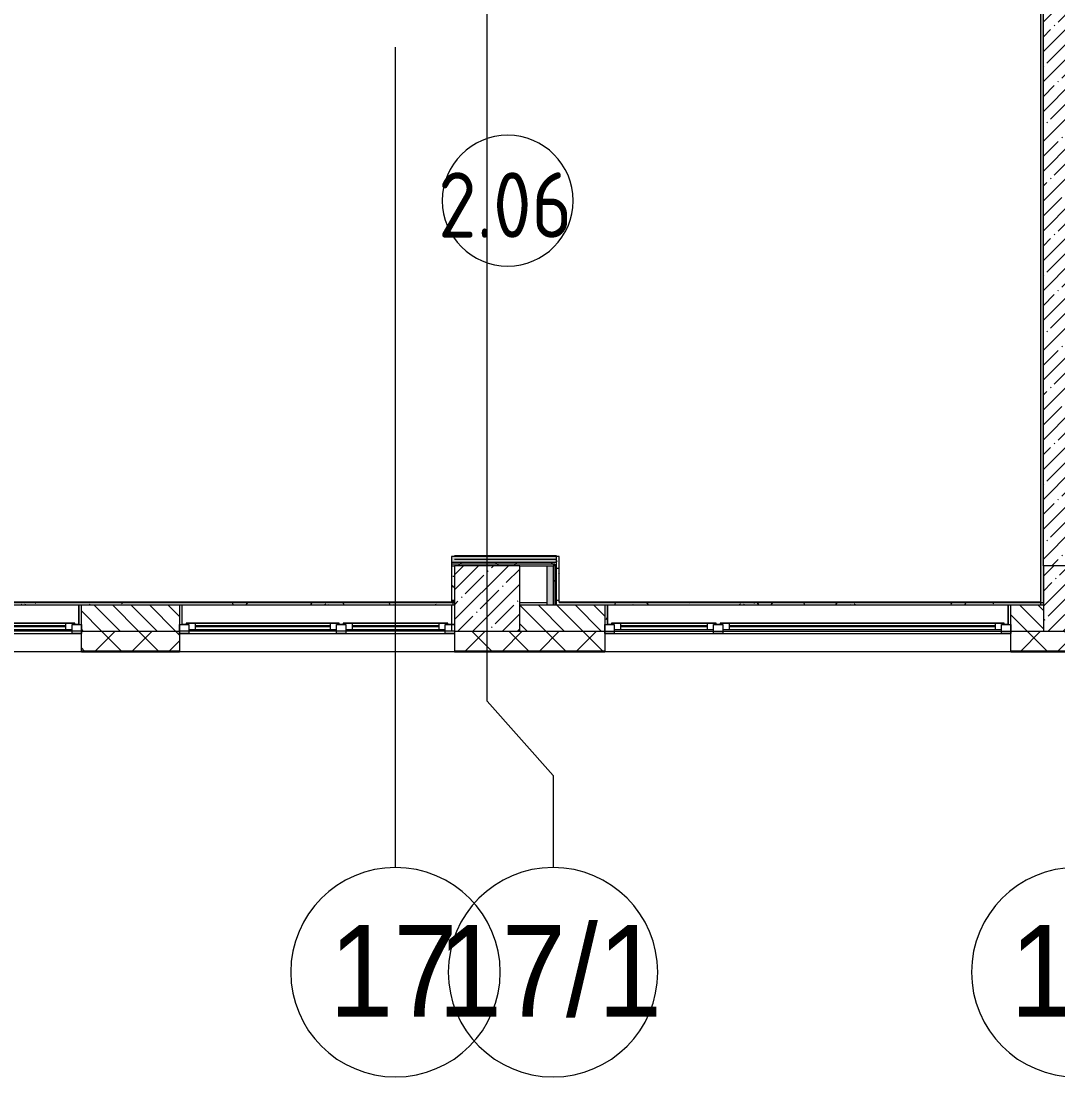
# Model space of a CAD drawing. Header units: millimetres. Extents: x -625 to 415037, y -3642 to 102118.
# Drawn here: x 206372 to 214292, y 71033 to 79101 of the extents above; entities that cross this region are included whole.
import ezdxf

# ---------------------------------------------------------------- set-up
doc = ezdxf.new("R2010")
doc.units = ezdxf.units.MM
doc.linetypes.add('Осевая', pattern=[6350, 1270, -952.5, 3175, -952.5])
for name, color, linetype, lineweight in [('A-AREA-IDEN', 7, 'Continuous', 9), ('A-GLAZ', 7, 'Continuous', 9), ('A-GLAZ-1', 7, 'Continuous', 5), ('A-WALL', 7, 'Continuous', 5), ('I-WALL', 7, 'Continuous', 5), ('S-COLS', 7, 'Continuous', 9), ('S-COLS-1', 7, 'Continuous', 5), ('Оси', 7, 'Continuous', 9), ('Оси-1', 7, 'Continuous', 20), ('Оси-2', 7, 'Осевая', 9)]:
    doc.layers.add(name, color=color, linetype=linetype, lineweight=lineweight)
doc.layers.add('A-WALL-1', color=9, linetype='Continuous', lineweight=5, true_color=0x808080)
doc.layers.add('A-WALL-FNSH-1', color=9, linetype='Continuous', lineweight=5, true_color=0x808080)
doc.styles.add('Arial', font='arial.ttf', dxfattribs={"width": 0.9, "height": 700})
doc.styles.add('GOST Common', font='', dxfattribs={"width": 0.9, "height": 500})
doc.styles.get('GOST Common').set_extended_font_data('GOST Common')
pattern_1 = [(135, (148772.12, 0), (-70.71068, -70.71068), [])]
pattern_2 = [(0, (148772.123, 0), (243.84, 60.96), [20.117, -162.763, 20.117, -162.763, -975.36]), (0, (148772.123, 0), (243.84, 60.96), [-365.76, 20.117, -345.643, 20.117, -162.763, -426.72]), (0, (148772.123, 0), (243.84, 60.96), [-914.4, 20.117, -101.803, 20.117, -284.683]), (120, (148863.563, 30.48), (-174.71291, 180.691634), [20.117, -162.763, 20.117, -162.763, -975.36]), (120, (148863.563, 30.48), (-174.71291, 180.691634), [-365.76, 20.117, -345.643, 20.117, -162.763, -426.72]), (120, (148863.563, 30.48), (-174.71291, 180.691634), [-914.4, 20.117, -101.803, 20.117, -284.683]), (240, (148894.043, 152.4), (-69.12709, -241.651634), [20.117, -162.763, 20.117, -162.763, -975.36]), (240, (148894.043, 152.4), (-69.12709, -241.651634), [-365.76, 20.117, -345.643, 20.117, -162.763, -426.72]), (240, (148894.043, 152.4), (-69.12709, -241.651634), [-914.4, 20.117, -101.803, 20.117, -284.683])]
pattern_3 = [(45, (148772.12, 0), (-212.132, 212.132), []), (135, (148772.12, 0), (-212.132, -212.132), [])]

# ---------------------------------------------------------------- blocks, each defined once
blk = doc.blocks.new('BSC_Колонна _Прямоугольная - 500х500-V289-Объем проектирования 2 этажа')
at = {"layer": 'S-COLS-1'}
h = blk.add_hatch(dxfattribs=at)
h.set_pattern_fill('FP_15', color=256, style=0, pattern_type=2)
h.set_pattern_definition([(45, (-61160, -150), (-114.04925, 114.04925), []), (45, (-61045.95, -150), (-114.04925, 114.04925), [201.613, -40.323, 6.706, -33.617])])
h.paths.add_polyline_path([(250, -250), (250, 250), (-250, 250), (-250, -250)])
for p, q in [((250, 250), (-250, 250)), ((-250, 250), (-250, -250)), ((250, -250), (250, 250)), ((-250, -250), (250, -250))]:
    blk.add_line(p, q, dxfattribs=at)
blk = doc.blocks.new('BSC_Колонна _Прямоугольная - 500х500-V290-Объем проектирования 2 этажа')
at = {"layer": 'S-COLS-1'}
h = blk.add_hatch(dxfattribs=at)
h.set_pattern_fill('FP_16', color=256, style=0, pattern_type=2)
h.set_pattern_definition([(45, (-65660, -150), (-114.04925, 114.04925), []), (45, (-65545.95, -150), (-114.04925, 114.04925), [201.613, -40.323, 6.706, -33.617])])
h.paths.add_polyline_path([(250, -250), (250, 250), (-250, 250), (-250, -250), (220.9, -250)])
for p, q in [((250, 250), (-250, 250)), ((-250, 250), (-250, -250)), ((250, -250), (250, 250)), ((-250, -250), (250, -250))]:
    blk.add_line(p, q, dxfattribs=at)
blk = doc.blocks.new('120_Окно_СКБ_2Ст - 120_Окно_СКБ_2Ст 3100х2500 _мал_створка слева_-22446080-Объем проектирования 2 этажа')
at = {"layer": 'A-GLAZ'}
for p, q in [((-1550, -127), (-1550, -57)), ((-1550, -57), (-1480, -57)), ((-1480, -57), (-1480, -127)), ((650, -127), (650, -57)), ((650, -57), (720, -57)), ((720, -57), (720, -127)), ((1480, -127), (1480, -57)), ((1480, -57), (1550, -57)), ((1550, -57), (1550, -127)), ((-1480, -127), (-1550, -127)), ((-1480, -127), (-1500, -127)), ((-1500, -127), (-1500, -137)), ((-1500, -137), (670, -137)), ((670, -137), (-1500, -137)), ((650, -87), (-1480, -87)), ((-1480, -87), (-1480, -127)), ((-1430, -137), (-1430, -87)), ((600, -137), (600, -87)), ((650, -127), (650, -87)), ((720, -127), (650, -127)), ((670, -127), (650, -127)), ((670, -137), (670, -127)), ((720, -127), (700, -127)), ((700, -127), (700, -137)), ((700, -137), (1500, -137)), ((1500, -137), (700, -137)), ((1480, -87), (720, -87)), ((720, -87), (720, -127)), ((770, -137), (770, -87)), ((1430, -137), (1430, -87)), ((1480, -127), (1480, -87)), ((1550, -127), (1480, -127)), ((1500, -127), (1480, -127)), ((1500, -137), (1500, -127))]:
    blk.add_line(p, q, dxfattribs=at)
at = {"layer": 'A-GLAZ-1'}
for p, q in [((1550, -57), (-1550, -57)), ((-1530, -127), (-1500, -127)), ((-1430, -107), (600, -107)), ((600, -117), (-1430, -117)), ((670, -127), (700, -127)), ((770, -107), (1430, -107)), ((1430, -117), (770, -117)), ((1500, -127), (1530, -127))]:
    blk.add_line(p, q, dxfattribs=at)
blk = doc.blocks.new('120_Окно_СКБ_1Ст - 120_Окно_СКБ_1Ст 900х2500_h_-20664874-Объем проектирования 2 этажа')
at = {"layer": 'A-GLAZ'}
for p, q in [((-450, -127), (-450, -57)), ((-450, -57), (-380, -57)), ((-380, -57), (-380, -127)), ((380, -127), (380, -57)), ((380, -57), (450, -57)), ((450, -57), (450, -127)), ((-380, -127), (-450, -127)), ((-380, -127), (-400, -127)), ((-400, -127), (-400, -137)), ((-400, -137), (400, -137)), ((400, -137), (-400, -137)), ((380, -87), (-380, -87)), ((-380, -87), (-380, -127)), ((-330, -137), (-330, -87)), ((330, -137), (330, -87)), ((380, -127), (380, -87)), ((450, -127), (380, -127)), ((400, -127), (380, -127)), ((400, -137), (400, -127))]:
    blk.add_line(p, q, dxfattribs=at)
at = {"layer": 'A-GLAZ-1'}
for p, q in [((450, -57), (-450, -57)), ((-430, -127), (-400, -127)), ((-330, -107), (330, -107)), ((330, -117), (-330, -117)), ((401.9, -127), (430, -127))]:
    blk.add_line(p, q, dxfattribs=at)
blk = doc.blocks.new('120_Окно_СКБ_2Ст - 120_Окно_СКБ_2Ст 2100х2500 _мал створка СЛЕВА_-22446485-Объем проектирования 2 этажа')
at = {"layer": 'A-GLAZ'}
for p, q in [((-1050, -127), (-1050, -57)), ((-1050, -57), (-980, -57)), ((-980, -57), (-980, -127)), ((-220, -127), (-220, -57)), ((-220, -57), (-150, -57)), ((-150, -57), (-150, -127)), ((980, -127), (980, -57)), ((980, -57), (1050, -57)), ((1050, -57), (1050, -127)), ((-980, -127), (-1050, -127)), ((-980, -127), (-1000, -127)), ((-1000, -127), (-1000, -137)), ((-1000, -137), (-200, -137)), ((-200, -137), (-1000, -137)), ((-220, -87), (-980, -87)), ((-980, -87), (-980, -127)), ((-930, -137), (-930, -87)), ((-270, -137), (-270, -87)), ((-220, -127), (-220, -87)), ((-150, -127), (-220, -127)), ((-200, -127), (-220, -127)), ((-200, -137), (-200, -127)), ((-150, -127), (-170, -127)), ((-170, -127), (-170, -137)), ((-170, -137), (1000, -137)), ((1000, -137), (-170, -137)), ((980, -87), (-150, -87)), ((-150, -87), (-150, -127)), ((-100, -137), (-100, -87)), ((930, -137), (930, -87)), ((980, -127), (980, -87)), ((1050, -127), (980, -127)), ((1000, -127), (980, -127)), ((1000, -137), (1000, -127))]:
    blk.add_line(p, q, dxfattribs=at)
at = {"layer": 'A-GLAZ-1'}
for p, q in [((1050, -57), (-1050, -57)), ((-1050, -127), (-1000, -127)), ((-930, -107), (-270, -107)), ((-270, -117), (-930, -117)), ((-200, -127), (-170, -127)), ((-100, -107), (930, -107)), ((930, -117), (-100, -117)), ((1000, -127), (1030, -127))]:
    blk.add_line(p, q, dxfattribs=at)
blk = doc.blocks.new('Ось сетки - D8-29747960-Объем проектирования 2 этажа')
at = {"layer": 'Оси-1'}
for start, end in [(360, 180), (180, 360)]:
    blk.add_arc((0, 0), 4, start, end, dxfattribs=at)
blk = doc.blocks.new('Марка_Помещения - Номер-25198446-Объем проектирования 2 этажа')
at = {"layer": 'A-AREA-IDEN'}
for start, end in [(360, 180), (180, 360)]:
    blk.add_arc((0, 0), 2.5, start, end, dxfattribs=at)
blk = doc.blocks.new('2floor')
at = {"layer": 'A-WALL'}
h = blk.add_hatch(dxfattribs=at)
h.set_pattern_fill('FP_2', color=256, style=0, pattern_type=2)
h.set_pattern_definition(pattern_1)
h.paths.add_polyline_path([(205682.1, -100), (205932.1, -100), (205932.1, 100), (205682.1, 100), (205682.1, 81.4)])
h.paths.add_polyline_path([(206832.1, -100), (207582.1, -100), (207582.1, 100), (206832.1, 100), (206832.1, 81.4)])
h = blk.add_hatch(dxfattribs=at)
h.set_pattern_fill('FP_2', color=256, style=0, pattern_type=2)
h.set_pattern_definition(pattern_1)
h.paths.add_polyline_path([(213932.1, -100), (214182.1, -100), (214182.1, 100), (213932.1, 100), (213932.1, 81.4)])
h.paths.add_polyline_path([(210316.6, -100), (210832.1, -100), (210832.1, 100), (210182.1, 100), (210182.1, -100)])
h = blk.add_hatch(dxfattribs=at)
h.set_pattern_fill('FP_24', color=256, style=0, pattern_type=2)
h.set_pattern_definition([(45, (148772.12, 0), (-141.42136, 141.42136), []), (135, (148772.12, 0), (-141.42136, -141.42136), [])])
h.paths.add_polyline_path([(224252.1, -250), (224472.1, -250), (224472.1, -100), (220332.1, -100), (220332.1, -250), (224048.6, -250)])
h.paths.add_polyline_path([(216098.5, -250), (219432.1, -250), (219432.1, -100), (215832.1, -100), (215832.1, -250)])
h.paths.add_polyline_path([(214182.1, -250), (214932.1, -250), (214932.1, -100), (213932.1, -100), (213932.1, -250)])
h.paths.add_polyline_path([(210182.1, -250), (210832.1, -250), (210832.1, -100), (209682.1, -100), (209682.1, -250)])
h.paths.add_polyline_path([(207582.1, -250), (207582.1, -100), (206832.1, -100), (206832.1, -250), (207425.7, -250)])
h.paths.add_polyline_path([(205182.1, -250), (205932.1, -250), (205932.1, -100), (205182.1, -100), (205182.1, -118)])
h.paths.add_polyline_path([(200682.1, -250), (202082.1, -250), (202082.1, -100), (200682.1, -100)])
h.paths.add_polyline_path([(196584.7, -250), (197582.1, -250), (197582.1, -100), (196182.1, -100), (196182.1, -250)])
h.paths.add_polyline_path([(191682.1, -250), (192808.5, -250), (192808.5, -100), (191432.1, -100), (191432.1, -250), (191525.5, -250)])
h.paths.add_polyline_path([(194082.1, -250), (194082.1, -100), (193708.5, -100), (193708.5, -250)])
h.paths.add_polyline_path([(187262.1, -250), (188332.1, -250), (188332.1, -100), (186762.1, -100), (186762.1, -250), (187189.1, -250)])
h.paths.add_polyline_path([(181782.1, -250), (182642.1, -250), (182642.1, -100), (181782.1, -100), (181782.1, -118)])
h.paths.add_polyline_path([(183575.5, -250), (184662.1, -250), (184662.1, -100), (183542.1, -100), (183542.1, -250)])
h.paths.add_polyline_path([(178516.3, -250), (179682.1, -250), (179682.1, -100), (177981.9, -100), (177981.9, -250)])
h.paths.add_polyline_path([(171289, -250), (171482.1, -250), (171482.1, -100), (170382.1, -100), (170382.1, -250), (171282.1, -250)])
h.paths.add_polyline_path([(174902.6, -250), (175181.9, -250), (175181.9, -100), (173582.1, -100), (173582.1, -250), (174332.1, -250)])
h.paths.add_polyline_path([(165432.1, -250), (166032.1, -250), (166032.1, -100), (164882.1, -100), (164882.1, -250)])
h.paths.add_polyline_path([(167582.1, -250), (167582.1, -100), (166932.1, -100), (166932.1, -250), (166952.6, -250)])
h.paths.add_polyline_path([(160932.1, -250), (161782.1, -250), (161782.1, -100), (160432.1, -100), (160432.1, -250), (160448, -250)])
h.paths.add_polyline_path([(155388.8, -250), (157332.1, -250), (157332.1, -100), (153402.1, -100), (153402.1, -250), (154666.1, -250)])
h.paths.add_polyline_path([(148662.1, -250), (152502.1, -250), (152502.1, -100), (148512.1, -100), (148512.1, -250)])
at = {"layer": 'I-WALL'}
h = blk.add_hatch(dxfattribs=at)
h.set_pattern_fill('FP_1', color=256, style=0, pattern_type=2)
h.set_pattern_definition([(45, (148772.12, 0), (-114.04925, 114.04925), []), (45, (148886.17, 0), (-114.04925, 114.04925), [201.612, -40.322, 6.706, -33.617])])
h.paths.add_polyline_path([(214354.2, 400), (214402.1, 400), (214402.1, 7400), (214182.1, 7400), (214182.1, 400), (214345.7, 400)])
h = blk.add_hatch(dxfattribs=at)
h.set_pattern_fill('FP_191', color=256, style=0, pattern_type=2)
h.set_pattern_definition(pattern_2)
h.paths.add_polyline_path([(214182.1, 100), (214180.3, 120), (214162.1, 120), (214162.1, 100)])
h.paths.add_polyline_path([(214182.1, 120), (214182.1, 7070), (214162.1, 7070), (214162.9, 121), (214180.3, 120.1)])
for points in [[(210180.3, 425), (210462.1, 425), (210462.1, 475), (209682.1, 475), (209682.1, 470), (209662.1, 469.9), (209662.1, 425), (209682.1, 425)], [(210387.1, 100), (210437.1, 100), (210437.1, 400), (210387.1, 400), (210387.1, 120)]]:
    blk.add_hatch(color=256, dxfattribs=at).paths.add_polyline_path(points)
h = blk.add_hatch(dxfattribs=at)
h.set_pattern_fill('FP_192', color=256, style=0, pattern_type=2)
h.set_pattern_definition(pattern_3)
h.paths.add_polyline_path([(210316.6, 412.5), (210462.1, 412.5), (210462.1, 425), (209662.1, 425), (209662.1, 412.5), (210182.1, 412.5)])
h = blk.add_hatch(dxfattribs=at)
h.set_pattern_fill('FP_192', color=256, style=0, pattern_type=2)
h.set_pattern_definition(pattern_3)
h.paths.add_polyline_path([(210316.6, 400), (210449.6, 400), (210449.6, 412.5), (209662.1, 412.5), (209662.1, 400), (210182.1, 400)])
h = blk.add_hatch(dxfattribs=at)
h.set_pattern_fill('FP_192', color=256, style=0, pattern_type=2)
h.set_pattern_definition(pattern_3)
h.paths.add_polyline_path([(210462.1, 100), (210462.1, 412.5), (210449.6, 412.5), (210449.6, 100)])
h = blk.add_hatch(dxfattribs=at)
h.set_pattern_fill('FP_191', color=256, style=0, pattern_type=2)
h.set_pattern_definition(pattern_2)
h.paths.add_polyline_path([(210462.1, 120), (210482.1, 121), (210482.1, 450), (210462.1, 450), (210462.1, 120.1)])
h = blk.add_hatch(dxfattribs=at)
h.set_pattern_fill('FP_191', color=256, style=0, pattern_type=2)
h.set_pattern_definition(pattern_2)
h.paths.add_polyline_path([(209682.1, 130), (209682.1, 400), (209662.1, 400), (209662.1, 130), (209672.1, 130)])
h = blk.add_hatch(dxfattribs=at)
h.set_pattern_fill('FP_192', color=256, style=0, pattern_type=2)
h.set_pattern_definition(pattern_3)
h.paths.add_polyline_path([(210449.6, 100), (210449.6, 400), (210437.1, 400), (210437.1, 100)])
h = blk.add_hatch(dxfattribs=at)
h.set_pattern_fill('FP_191', color=256, style=0, pattern_type=2)
h.set_pattern_definition(pattern_2)
h.paths.add_polyline_path([(205932.1, 100), (209672.1, 100), (209672.1, 120), (205932.1, 120)])
h = blk.add_hatch(dxfattribs=at)
h.set_pattern_fill('FP_191', color=256, style=0, pattern_type=2)
h.set_pattern_definition(pattern_2)
h.paths.add_polyline_path([(206832.1, -48), (206832.1, 100), (206812.1, 100), (206812.1, -48)])
h = blk.add_hatch(dxfattribs=at)
h.set_pattern_fill('FP_191', color=256, style=0, pattern_type=2)
h.set_pattern_definition(pattern_2)
h.paths.add_polyline_path([(207582.1, -48), (207602.1, -48), (207602.1, 100), (207582.1, 100), (207582.1, 81.4)])
h = blk.add_hatch(dxfattribs=at)
h.set_pattern_fill('FP_191', color=256, style=0, pattern_type=2)
h.set_pattern_definition(pattern_2)
h.paths.add_polyline_path([(212123.5, 100), (214162.1, 102), (214162.1, 120), (210462.1, 120), (210462.1, 100), (211762.1, 100)])
h = blk.add_hatch(dxfattribs=at)
h.set_pattern_fill('FP_191', color=256, style=0, pattern_type=2)
h.set_pattern_definition(pattern_2)
h.paths.add_polyline_path([(210852.1, -48), (210852.1, 100), (210832.1, 100), (210832.1, -48)])
h = blk.add_hatch(dxfattribs=at)
h.set_pattern_fill('FP_191', color=256, style=0, pattern_type=2)
h.set_pattern_definition(pattern_2)
h.paths.add_polyline_path([(213932.1, -48), (213930.3, 100), (213912.1, 98.3), (213912.1, -48), (213930.3, -48)])
at = {"layer": 'A-WALL'}
for p, q in [((214182.1, 400), (214182.1, 7400)), ((214162.1, 100), (214162.1, 7050)), ((210462.1, 425), (209662.1, 425)), ((210449.6, 412.5), (209662.1, 412.5)), ((210449.6, 412.5), (210449.6, 100)), ((209662.1, 400), (209682.1, 400)), ((210437.1, 400), (210437.1, 100)), ((210482.1, 121), (210482.1, 120)), ((210482.1, 120), (214182.1, 120)), ((214162.1, 100), (214182.1, 100)), ((209662.1, -100), (209662.1, -48)), ((206832.1, -100), (207582.1, -100)), ((210182.1, -100), (214182.1, -100)), ((206832.1, -258), (205932.1, -258)), ((206832.1, -250), (207582.1, -250)), ((206832.1, -253), (207582.1, -253)), ((209682.1, -258), (207582.1, -258)), ((209682.1, -250), (210832.1, -250)), ((209682.1, -253), (210832.1, -253)), ((213932.1, -258), (210832.1, -258)), ((213932.1, -250), (214932.1, -250)), ((213932.1, -253), (214932.1, -253))]:
    blk.add_line(p, q, dxfattribs=at)
at = {"layer": 'A-WALL-1'}
for p, q in [((210462.1, 470), (209662.1, 470)), ((210462.1, 475), (209682.1, 475)), ((209682.1, 475), (209682.1, 470)), ((209682.1, 450), (210462.1, 450)), ((210462.1, 100), (210462.1, 475)), ((210182.1, 400), (210437.1, 400)), ((210387.1, 400), (210387.1, 100)), ((205682.1, 100), (209672.1, 100)), ((206812.1, 100), (206812.1, -48)), ((206832.1, -250), (206832.1, 100)), ((207582.1, 100), (207582.1, -250)), ((207602.1, -48), (207602.1, 100)), ((209662.1, 140.5), (209662.1, 130)), ((209662.1, 130), (209682.1, 130)), ((209672.1, 100), (209672.1, 120)), ((210182.1, 100), (214162.1, 100)), ((210832.1, 100), (210832.1, -250)), ((210852.1, -48), (210852.1, 100)), ((213912.1, 100), (213912.1, -48)), ((213932.1, -250), (213932.1, 100)), ((206812.1, -48), (206832.1, -48)), ((207582.1, -48), (207602.1, -48)), ((210832.1, -48), (210852.1, -48)), ((213912.1, -48), (213932.1, -48)), ((209682.1, -100), (209682.1, -250))]:
    blk.add_line(p, q, dxfattribs=at)
at = {"layer": 'A-WALL-FNSH-1'}
for p, q in [((214161.1, 121), (214161.1, 7050)), ((209661.1, 471), (209661.1, 140.5)), ((210483.1, 471), (209661.1, 471)), ((209662.1, 420.5), (209661.1, 420.5)), ((209661.1, 420.5), (209661.1, 121)), ((209662.1, 140.5), (209662.1, 470)), ((209662.1, 121), (209662.1, 420.5)), ((210483.1, 121), (210483.1, 471)), ((209661.1, 121), (205942.1, 121)), ((205942.1, 120), (209672.1, 120)), ((206811.1, 100), (206811.1, -48)), ((207603.1, -48), (207603.1, 100)), ((209661.1, 140.5), (209662.1, 140.5)), ((209661.1, 100), (209661.1, -48)), ((209672.1, 121), (209662.1, 121)), ((209662.1, -48), (209662.1, 100)), ((209672.1, 120), (209672.1, 121)), ((214161.1, 121), (210483.1, 121)), ((210853.1, -48), (210853.1, 100)), ((213911.1, 100), (213911.1, -48)), ((206811.1, -48), (206812.1, -48)), ((207602.1, -48), (207603.1, -48)), ((209661.1, -48), (209662.1, -48)), ((210852.1, -48), (210853.1, -48)), ((213911.1, -48), (213912.1, -48)), ((206832.1, -250), (206832.1, -258)), ((206832.1, -258), (207582.1, -258)), ((207582.1, -258), (207582.1, -250)), ((209682.1, -250), (209682.1, -258)), ((209682.1, -258), (210832.1, -258)), ((210832.1, -258), (210832.1, -250)), ((213932.1, -250), (213932.1, -258)), ((213932.1, -258), (214932.1, -258))]:
    blk.add_line(p, q, dxfattribs=at)
at = {"layer": 'I-WALL'}
for p, q in [((209672.1, 120), (209682.1, 120)), ((209672.1, 100), (209682.1, 100)), ((210182.1, 120), (210387.1, 120)), ((209682.1, -48), (209662.1, -48)), ((206832.1, -100), (205932.1, -100)), ((209682.1, -100), (207582.1, -100))]:
    blk.add_line(p, q, dxfattribs=at)
at = {"layer": 'Оси'}
for p, q in [((209932.1, -636.3), (209932.1, 4363.7)), ((209232.1, -1906.3), (209232.1, 3093.7)), ((209932.1, -636.3), (210435.3, -1202.4)), ((210435.3, -1202.4), (210435.3, -1906.3))]:
    blk.add_line(p, q, dxfattribs=at)
at = {"layer": 'Оси-2'}
for p, q in [((209232.1, 3093.7), (209232.1, 22398.1)), ((209932.1, 4363.7), (209932.1, 22398.1))]:
    blk.add_line(p, q, dxfattribs=at)
at = {"layer": 'A-AREA-IDEN', "xscale": 199.9999999999999, "yscale": 199.9999999999999, "zscale": 199.9999999999999}
blk.add_blockref('Марка_Помещения - Номер-25198446-Объем проектирования 2 этажа', (210089.3, 3189.6), dxfattribs=at)
at = {"layer": 'A-GLAZ', "color": 3, "rotation": 180}
for name, p in [('120_Окно_СКБ_1Ст - 120_Окно_СКБ_1Ст 900х2500_h_-20664874-Объем проектирования 2 этажа', (206382.1, -175)), ('120_Окно_СКБ_2Ст - 120_Окно_СКБ_2Ст 2100х2500 _мал створка СЛЕВА_-22446485-Объем проектирования 2 этажа', (208632.1, -175)), ('120_Окно_СКБ_2Ст - 120_Окно_СКБ_2Ст 3100х2500 _мал_створка слева_-22446080-Объем проектирования 2 этажа', (212382.1, -175))]:
    blk.add_blockref(name, p, dxfattribs=at)
at = {"layer": 'S-COLS'}
for name, p in [('BSC_Колонна _Прямоугольная - 500х500-V289-Объем проектирования 2 этажа', (209932.1, 150)), ('BSC_Колонна _Прямоугольная - 500х500-V290-Объем проектирования 2 этажа', (214432.1, 150))]:
    blk.add_blockref(name, p, dxfattribs=at)
at = {"layer": 'Оси-1', "xscale": 199.9999999999999, "yscale": 199.9999999999999, "zscale": 199.9999999999999}
for p in [(209232.1, -2706.3), (210435.3, -2706.3), (214432.1, -2706.3)]:
    blk.add_blockref('Ось сетки - D8-29747960-Объем проектирования 2 этажа', p, dxfattribs=at)
at = {"layer": 'A-AREA-IDEN', "insert": (209557.8, 3406.7), "char_height": 500, "width": 1327.594, "attachment_point": 1, "style": 'GOST Common'}
blk.add_mtext('2.06', dxfattribs=at)
at = {"layer": 'Оси', "char_height": 700, "attachment_point": 1, "style": 'Arial'}
for s, insert, width in [('17/1', (209554.8, -2345), 2121.265), ('18', (213926.9, -2345), 1212.151), ('17', (208726.9, -2345), 1212.151)]:
    blk.add_mtext(s, dxfattribs=dict(at, insert=insert, width=width))

msp = doc.modelspace()

# ---------------------------------------------------------------- block references
msp.add_blockref('2floor', (0, 74539.4))

doc.saveas('drawing.dxf')
